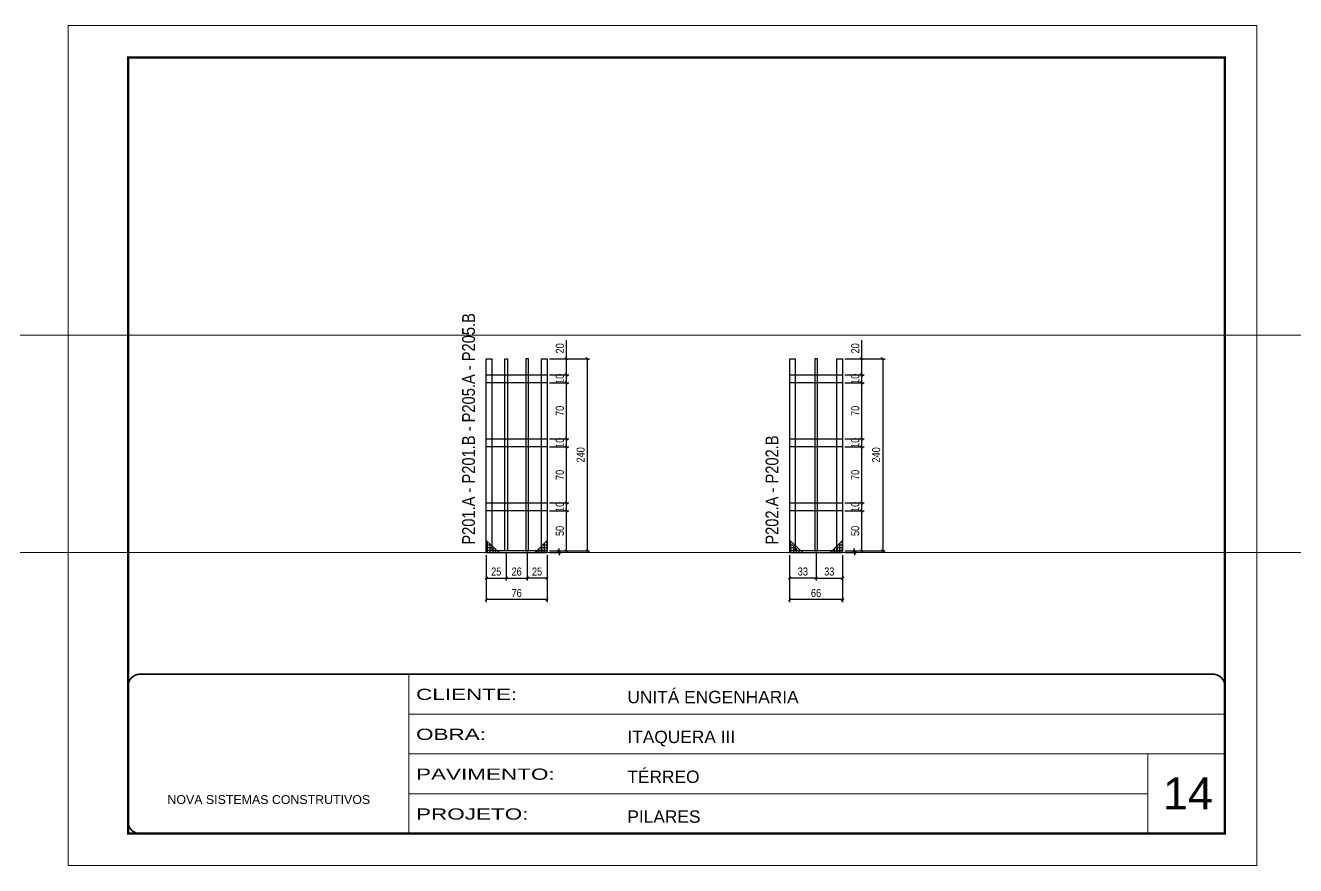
# Model space of a CAD drawing. Extents: x 2282 to 12463, y 760 to 16806.
# Drawn here: x 4430 to 6017, y 12245 to 13295 of the extents above; entities that cross this region are included whole.
import ezdxf

# ---------------------------------------------------------------- set-up
doc = ezdxf.new("R2010")
doc.units = 0
doc.linetypes.add('CONTINUO', pattern=[0])
doc.linetypes.add('DASHED', pattern=[0.75, 0.5, -0.25])
for name, color, linetype, lineweight in [('CARIMBO', 255, 'Continuous', 9), ('Folhas', 255, 'Continuous', 9), ('SARRAFO DE PRESSAO', 251, 'DASHED', 9)]:
    doc.layers.add(name, color=color, linetype=linetype, lineweight=lineweight)
for name, color, linetype in [('COTA', 241, 'Continuous'), ('NOMENCLATURA', 7, 'Continuous'), ('SARR_2.2x10', 60, 'Continuous'), ('SARR_2.2x7', 40, 'Continuous'), ('SARR_3.5x7', 81, 'Continuous'), ('SARR_7x7', 40, 'Continuous')]:
    doc.layers.add(name, color=color, linetype=linetype)
doc.styles.add('ARIAL', font='arial.ttf')
doc.styles.add('ARIAL_NARROW', font='ARIALN.TTF', dxfattribs={"height": 0.2})
doc.styles.add('COTA TECNICA', font='techl___.ttf', dxfattribs={"height": 10})
doc.styles.add('Tecnologia', font='')
doc.styles.get('Tecnologia').set_extended_font_data('Forgotten Futurist')
doc.dimstyles.new('PAINEL', dxfattribs={"dimtxt": 10, "dimasz": 3, "dimexe": 3, "dimexo": 3, "dimgap": 3, "dimtad": 1, "dimdec": 1, "dimzin": 12, "dimdsep": 46, "dimtxsty": 'COTA TECNICA', "dimblk1": 'OBLIQUE', "dimblk2": 'OBLIQUE', "dimsah": 1, "dimcen": 0.9, "dimclrd": 4, "dimclre": 4, "dimclrt": 240, "dimadec": 1, "dimazin": 3, "dimtfac": 1, "dimtdec": 1, "dimtmove": 0, "dimatfit": 3, "dimfxl": 1, "dimtolj": 1, "dimtzin": 12, "dimarcsym": 0})
pattern_1 = [(0, (38589.153, 22002.8548), (0, 3.4925), [2.54, -0.9525]), (90, (38589.153, 22002.8548), (-3.4925, 2e-16), [2.54, -0.9525])]
pattern_2 = [(0, (38413.133, 22002.8548), (0, 3.4925), [2.54, -0.9525]), (90, (38413.133, 22002.8548), (-3.4925, 2e-16), [2.54, -0.9525])]
pattern_3 = [(0, (38958.1632, 22002.8548), (0, 3.4925), [2.54, -0.9525]), (90, (38958.1632, 22002.8548), (-3.4925, 2e-16), [2.54, -0.9525])]
pattern_4 = [(0, (38792.1432, 22002.8548), (0, 3.4925), [2.54, -0.9525]), (90, (38792.1432, 22002.8548), (-3.4925, 2e-16), [2.54, -0.9525])]

# ---------------------------------------------------------------- blocks, each defined once
blk = doc.blocks.new('9999999999')
at = {"color": 30, "linetype": 'CONTINUO'}
for p, q in [((98564.6, 34230.2), (98564.6, 34429.4)), ((98564.6, 34379.6), (99584, 34379.6)), ((98564.6, 34329.8), (99488, 34329.8)), ((99584, 34329.8), (99488, 34329.8)), ((99488, 34329.8), (99488, 34230.2)), ((98564.6, 34280), (99488, 34280))]:
    blk.add_line(p, q, dxfattribs=at)
at = {"color": 30, "linetype": 'CONTINUO', "const_width": 2}
blk.add_lwpolyline([(99584, 34230.2), (99584, 34414.4, 0.414214), (99569, 34429.4), (98229, 34429.4, 0.414214), (98214, 34414.4), (98214, 34245.2, 0.414214), (98229, 34230.2), (99584, 34230.2)], format="xyb", dxfattribs=at)
at = {"layer": 'Folhas'}
blk.add_lwpolyline([(98139, 34190.2), (99624, 34190.2), (99624, 35240.2), (98139, 35240.2)], close=True, dxfattribs=at)
at = {"layer": 'Folhas', "color": 30, "const_width": 3}
blk.add_lwpolyline([(98214, 34230.2), (99584, 34230.2), (99584, 35200.2), (98214, 35200.2)], close=True, dxfattribs=at)
at = {"color": 7, "linetype": 'Continuous', "ltscale": 5, "style": 'ARIAL'}
for s, height, p in [('UNITÁ ENGENHARIA', 15.483, (98837.7, 34393.1)), ('ITAQUERA III', 15.483, (98837.7, 34343.3)), ('TÉRREO', 15.48, (98837.7, 34293.5)), ('NOVA SISTEMAS CONSTRUTIVOS', 11.059, (98263.2, 34267.2)), ('PILARES', 15.48, (98837.7, 34243.7))]:
    blk.add_text(s, height=height, dxfattribs=at).set_placement(p)
at = {"layer": 'Folhas', "color": 7, "style": 'Tecnologia', "width": 1.5}
for s, p in [('CLIENTE:', (98573.7, 34397.2)), ('OBRA:', (98573.7, 34347.3)), ('PAVIMENTO:', (98573.7, 34297.5)), ('PROJETO:', (98573.7, 34247.7))]:
    blk.add_text(s, height=14, dxfattribs=at).set_placement(p)
blk = doc.blocks.new('_Oblique')
at = {"color": 0, "linetype": 'ByBlock', "lineweight": -2}
blk.add_line((-0.5, -0.5), (0.5, 0.5), dxfattribs=at)
blk = doc.blocks.new('*D345')
at = {"layer": 'COTA', "color": 4, "lineweight": -2, "transparency": 16777216}
for p, q in [((5084.8, 12638.6), (5099.8, 12638.6)), ((5084.8, 12636.5), (5099.8, 12636.5)), ((5096.8, 12638.6), (5096.8, 12641.6)), ((5096.8, 12638.6), (5096.8, 12636.5)), ((5096.8, 12636.5), (5096.8, 12633.5))]:
    blk.add_line(p, q, dxfattribs=at)
at = {"layer": 'Defpoints', "color": 0, "transparency": 16777216}
for p in [(5081.8, 12638.6), (5081.8, 12636.5), (5096.8, 12636.5)]:
    blk.add_point(p, dxfattribs=at)
at = {"layer": 'COTA', "color": 4, "lineweight": -2, "transparency": 16777216, "xscale": 3, "yscale": 3, "zscale": 3}
for p, rotation in [((5096.8, 12638.6), 270), ((5096.8, 12636.5), 90)]:
    blk.add_blockref('_Oblique', p, dxfattribs=dict(at, rotation=rotation))
blk = doc.blocks.new('*D346')
at = {"layer": 'COTA', "color": 4, "lineweight": -2, "transparency": 16777216}
for p, q in [((5084.8, 12688.7), (5108.9, 12688.7)), ((5105.9, 12638.7), (5105.9, 12688.7)), ((5084.8, 12638.7), (5108.9, 12638.7))]:
    blk.add_line(p, q, dxfattribs=at)
at = {"layer": 'Defpoints', "color": 0, "transparency": 16777216}
for p in [(5081.8, 12688.7), (5105.9, 12688.7), (5081.8, 12638.7)]:
    blk.add_point(p, dxfattribs=at)
at = {"layer": 'COTA', "color": 4, "lineweight": -2, "transparency": 16777216, "xscale": 3, "yscale": 3, "zscale": 3}
for p, rotation in [((5105.9, 12688.7), 90), ((5105.9, 12638.7), 270)]:
    blk.add_blockref('_Oblique', p, dxfattribs=dict(at, rotation=rotation))
at = {"layer": 'COTA', "color": 240, "transparency": 16777216, "insert": (5097.8, 12663.7), "char_height": 10, "attachment_point": 5, "rotation": 90, "style": 'COTA TECNICA'}
blk.add_mtext('\\A1;50', dxfattribs=at)
blk = doc.blocks.new('*D347')
at = {"layer": 'COTA', "color": 4, "lineweight": -2, "transparency": 16777216}
for p, q in [((5084.8, 12698.7), (5108.9, 12698.7)), ((5105.9, 12688.7), (5105.9, 12698.7)), ((5084.8, 12688.7), (5108.9, 12688.7))]:
    blk.add_line(p, q, dxfattribs=at)
at = {"layer": 'Defpoints', "color": 0, "transparency": 16777216}
for p in [(5081.8, 12698.7), (5105.9, 12698.7), (5081.8, 12688.7)]:
    blk.add_point(p, dxfattribs=at)
at = {"layer": 'COTA', "color": 4, "lineweight": -2, "transparency": 16777216, "xscale": 3, "yscale": 3, "zscale": 3}
for p, rotation in [((5105.9, 12698.7), 90), ((5105.9, 12688.7), 270)]:
    blk.add_blockref('_Oblique', p, dxfattribs=dict(at, rotation=rotation))
at = {"layer": 'COTA', "color": 240, "transparency": 16777216, "insert": (5097.8, 12693.7), "char_height": 10, "attachment_point": 5, "rotation": 90, "style": 'COTA TECNICA'}
blk.add_mtext('\\A1;10', dxfattribs=at)
blk = doc.blocks.new('*D348')
at = {"layer": 'COTA', "color": 4, "lineweight": -2, "transparency": 16777216}
for p, q in [((5084.8, 12768.7), (5108.9, 12768.7)), ((5105.9, 12698.7), (5105.9, 12768.7)), ((5087.8, 12698.7), (5108.9, 12698.7))]:
    blk.add_line(p, q, dxfattribs=at)
at = {"layer": 'Defpoints', "color": 0, "transparency": 16777216}
for p in [(5081.8, 12768.7), (5105.9, 12768.7), (5084.8, 12698.7)]:
    blk.add_point(p, dxfattribs=at)
at = {"layer": 'COTA', "color": 4, "lineweight": -2, "transparency": 16777216, "xscale": 3, "yscale": 3, "zscale": 3}
for p, rotation in [((5105.9, 12768.7), 90), ((5105.9, 12698.7), 270)]:
    blk.add_blockref('_Oblique', p, dxfattribs=dict(at, rotation=rotation))
at = {"layer": 'COTA', "color": 240, "transparency": 16777216, "insert": (5097.8, 12733.7), "char_height": 10, "attachment_point": 5, "rotation": 90, "style": 'COTA TECNICA'}
blk.add_mtext('\\A1;70', dxfattribs=at)
blk = doc.blocks.new('*D349')
at = {"layer": 'COTA', "color": 4, "lineweight": -2, "transparency": 16777216}
for p, q in [((5084.8, 12778.7), (5108.9, 12778.7)), ((5105.9, 12768.7), (5105.9, 12778.7)), ((5084.8, 12768.7), (5108.9, 12768.7))]:
    blk.add_line(p, q, dxfattribs=at)
at = {"layer": 'Defpoints', "color": 0, "transparency": 16777216}
for p in [(5081.8, 12778.7), (5105.9, 12778.7), (5081.8, 12768.7)]:
    blk.add_point(p, dxfattribs=at)
at = {"layer": 'COTA', "color": 4, "lineweight": -2, "transparency": 16777216, "xscale": 3, "yscale": 3, "zscale": 3}
for p, rotation in [((5105.9, 12778.7), 90), ((5105.9, 12768.7), 270)]:
    blk.add_blockref('_Oblique', p, dxfattribs=dict(at, rotation=rotation))
at = {"layer": 'COTA', "color": 240, "transparency": 16777216, "insert": (5097.8, 12773.7), "char_height": 10, "attachment_point": 5, "rotation": 90, "style": 'COTA TECNICA'}
blk.add_mtext('\\A1;10', dxfattribs=at)
blk = doc.blocks.new('*D350')
at = {"layer": 'COTA', "color": 4, "linetype": 'ByBlock', "lineweight": -2, "transparency": 16777216}
for p, q in [((5084.8, 12878.7), (5135, 12878.7)), ((5132, 12878.7), (5132, 12638.7)), ((5084.8, 12638.7), (5135, 12638.7))]:
    blk.add_line(p, q, dxfattribs=at)
at = {"layer": 'Defpoints', "color": 0, "linetype": 'ByBlock', "transparency": 16777216}
for p in [(5081.8, 12878.7), (5081.8, 12638.7), (5132, 12638.7)]:
    blk.add_point(p, dxfattribs=at)
at = {"layer": 'COTA', "color": 4, "linetype": 'ByBlock', "lineweight": -2, "transparency": 16777216, "xscale": 3, "yscale": 3, "zscale": 3}
for p, rotation in [((5132, 12878.7), 90), ((5132, 12638.7), 270)]:
    blk.add_blockref('_Oblique', p, dxfattribs=dict(at, rotation=rotation))
at = {"layer": 'COTA', "color": 240, "linetype": 'ByBlock', "transparency": 16777216, "insert": (5123.8, 12758.7), "char_height": 10, "attachment_point": 5, "rotation": 90, "style": 'COTA TECNICA'}
blk.add_mtext('\\A1;240', dxfattribs=at)
blk = doc.blocks.new('*D352')
at = {"layer": 'COTA', "color": 4, "linetype": 'ByBlock', "lineweight": -2, "transparency": 16777216}
for p, q in [((5005.8, 12633.5), (5005.8, 12574.8)), ((5081.8, 12633.5), (5081.8, 12574.8)), ((5081.8, 12577.8), (5005.8, 12577.8))]:
    blk.add_line(p, q, dxfattribs=at)
at = {"layer": 'Defpoints', "color": 0, "linetype": 'ByBlock', "transparency": 16777216}
for p in [(5005.8, 12636.5), (5081.8, 12636.5), (5005.8, 12577.8)]:
    blk.add_point(p, dxfattribs=at)
at = {"layer": 'COTA', "color": 4, "linetype": 'ByBlock', "lineweight": -2, "transparency": 16777216, "xscale": 3, "yscale": 3, "zscale": 3, "rotation": 180}
blk.add_blockref('_Oblique', (5005.8, 12577.8), dxfattribs=at)
at = {"layer": 'COTA', "color": 4, "linetype": 'ByBlock', "lineweight": -2, "transparency": 16777216, "xscale": 3, "yscale": 3, "zscale": 3}
blk.add_blockref('_Oblique', (5081.8, 12577.8), dxfattribs=at)
at = {"layer": 'COTA', "color": 240, "linetype": 'ByBlock', "transparency": 16777216, "insert": (5043.8, 12585.9), "char_height": 10, "attachment_point": 5, "style": 'COTA TECNICA'}
blk.add_mtext('\\A1;76', dxfattribs=at)
blk = doc.blocks.new('*D353')
at = {"layer": 'COTA', "color": 4, "linetype": 'ByBlock', "lineweight": -2, "transparency": 16777216}
for p, q in [((5084.8, 12858.7), (5108.9, 12858.7)), ((5105.9, 12848.7), (5105.9, 12858.7)), ((5084.8, 12848.7), (5108.9, 12848.7))]:
    blk.add_line(p, q, dxfattribs=at)
at = {"layer": 'Defpoints', "color": 0, "linetype": 'ByBlock', "transparency": 16777216}
for p in [(5081.8, 12858.7), (5105.9, 12858.7), (5081.8, 12848.7)]:
    blk.add_point(p, dxfattribs=at)
at = {"layer": 'COTA', "color": 4, "linetype": 'ByBlock', "lineweight": -2, "transparency": 16777216, "xscale": 3, "yscale": 3, "zscale": 3}
for p, rotation in [((5105.9, 12858.7), 90), ((5105.9, 12848.7), 270)]:
    blk.add_blockref('_Oblique', p, dxfattribs=dict(at, rotation=rotation))
at = {"layer": 'COTA', "color": 240, "linetype": 'ByBlock', "transparency": 16777216, "insert": (5097.8, 12853.7), "char_height": 10, "attachment_point": 5, "rotation": 90, "style": 'COTA TECNICA'}
blk.add_mtext('\\A1;10', dxfattribs=at)
blk = doc.blocks.new('*D351')
at = {"layer": 'COTA', "color": 4, "lineweight": -2, "transparency": 16777216}
for p, q in [((5005.8, 12633.5), (5005.8, 12601.7)), ((5030.8, 12635.7), (5030.8, 12601.7)), ((5005.8, 12604.7), (5030.8, 12604.7))]:
    blk.add_line(p, q, dxfattribs=at)
at = {"layer": 'Defpoints', "color": 0, "transparency": 16777216}
for p in [(5005.8, 12636.5), (5030.8, 12638.7), (5030.8, 12604.7)]:
    blk.add_point(p, dxfattribs=at)
at = {"layer": 'COTA', "color": 4, "lineweight": -2, "transparency": 16777216, "xscale": 3, "yscale": 3, "zscale": 3, "rotation": 180}
blk.add_blockref('_Oblique', (5005.8, 12604.7), dxfattribs=at)
at = {"layer": 'COTA', "color": 4, "lineweight": -2, "transparency": 16777216, "xscale": 3, "yscale": 3, "zscale": 3}
blk.add_blockref('_Oblique', (5030.8, 12604.7), dxfattribs=at)
at = {"layer": 'COTA', "color": 240, "transparency": 16777216, "insert": (5018.3, 12612.8), "char_height": 10, "attachment_point": 5, "style": 'COTA TECNICA'}
blk.add_mtext('\\A1;25', dxfattribs=at)
blk = doc.blocks.new('*D343')
at = {"layer": 'COTA', "color": 4, "lineweight": -2, "transparency": 16777216}
for p, q in [((5030.8, 12635.7), (5030.8, 12601.7)), ((5056.8, 12635.7), (5056.8, 12601.7)), ((5030.8, 12604.7), (5056.8, 12604.7))]:
    blk.add_line(p, q, dxfattribs=at)
at = {"layer": 'Defpoints', "color": 0, "transparency": 16777216}
for p in [(5030.8, 12638.7), (5056.8, 12638.7), (5056.8, 12604.7)]:
    blk.add_point(p, dxfattribs=at)
at = {"layer": 'COTA', "color": 4, "lineweight": -2, "transparency": 16777216, "xscale": 3, "yscale": 3, "zscale": 3, "rotation": 180}
blk.add_blockref('_Oblique', (5030.8, 12604.7), dxfattribs=at)
at = {"layer": 'COTA', "color": 4, "lineweight": -2, "transparency": 16777216, "xscale": 3, "yscale": 3, "zscale": 3}
blk.add_blockref('_Oblique', (5056.8, 12604.7), dxfattribs=at)
at = {"layer": 'COTA', "color": 240, "transparency": 16777216, "insert": (5043.8, 12612.8), "char_height": 10, "attachment_point": 5, "style": 'COTA TECNICA'}
blk.add_mtext('\\A1;26', dxfattribs=at)
blk = doc.blocks.new('*D344')
at = {"layer": 'COTA', "color": 4, "lineweight": -2, "transparency": 16777216}
for p, q in [((5056.9, 12635.7), (5056.9, 12601.7)), ((5081.8, 12633.5), (5081.8, 12601.7)), ((5081.8, 12604.7), (5056.9, 12604.7))]:
    blk.add_line(p, q, dxfattribs=at)
at = {"layer": 'Defpoints', "color": 0, "transparency": 16777216}
for p in [(5056.9, 12638.7), (5081.8, 12636.5), (5056.9, 12604.7)]:
    blk.add_point(p, dxfattribs=at)
at = {"layer": 'COTA', "color": 4, "lineweight": -2, "transparency": 16777216, "xscale": 3, "yscale": 3, "zscale": 3, "rotation": 180}
blk.add_blockref('_Oblique', (5056.9, 12604.7), dxfattribs=at)
at = {"layer": 'COTA', "color": 4, "lineweight": -2, "transparency": 16777216, "xscale": 3, "yscale": 3, "zscale": 3}
blk.add_blockref('_Oblique', (5081.8, 12604.7), dxfattribs=at)
at = {"layer": 'COTA', "color": 240, "transparency": 16777216, "insert": (5069.3, 12612.8), "char_height": 10, "attachment_point": 5, "style": 'COTA TECNICA'}
blk.add_mtext('\\A1;25', dxfattribs=at)
blk = doc.blocks.new('*D354')
at = {"layer": 'COTA', "color": 4, "lineweight": -2, "transparency": 16777216}
for p, q in [((5084.8, 12848.7), (5108.9, 12848.7)), ((5105.9, 12778.7), (5105.9, 12848.7)), ((5084.8, 12778.7), (5108.9, 12778.7))]:
    blk.add_line(p, q, dxfattribs=at)
at = {"layer": 'Defpoints', "color": 0, "transparency": 16777216}
for p in [(5081.8, 12848.7), (5105.9, 12848.7), (5081.8, 12778.7)]:
    blk.add_point(p, dxfattribs=at)
at = {"layer": 'COTA', "color": 4, "lineweight": -2, "transparency": 16777216, "xscale": 3, "yscale": 3, "zscale": 3}
for p, rotation in [((5105.9, 12848.7), 90), ((5105.9, 12778.7), 270)]:
    blk.add_blockref('_Oblique', p, dxfattribs=dict(at, rotation=rotation))
at = {"layer": 'COTA', "color": 240, "transparency": 16777216, "insert": (5097.8, 12813.7), "char_height": 10, "attachment_point": 5, "rotation": 90, "style": 'COTA TECNICA'}
blk.add_mtext('\\A1;70', dxfattribs=at)
blk = doc.blocks.new('*D355')
at = {"layer": 'COTA', "color": 4, "lineweight": -2, "transparency": 16777216}
for p, q in [((5105.9, 12878.7), (5105.9, 12901.9)), ((5084.8, 12878.7), (5108.9, 12878.7)), ((5105.9, 12858.7), (5105.9, 12878.7)), ((5084.8, 12858.7), (5108.9, 12858.7))]:
    blk.add_line(p, q, dxfattribs=at)
at = {"layer": 'Defpoints', "color": 0, "transparency": 16777216}
for p in [(5081.8, 12878.7), (5105.9, 12878.7), (5081.8, 12858.7)]:
    blk.add_point(p, dxfattribs=at)
at = {"layer": 'COTA', "color": 4, "lineweight": -2, "transparency": 16777216, "xscale": 3, "yscale": 3, "zscale": 3}
for p, rotation in [((5105.9, 12878.7), 90), ((5105.9, 12858.7), 270)]:
    blk.add_blockref('_Oblique', p, dxfattribs=dict(at, rotation=rotation))
at = {"layer": 'COTA', "color": 240, "transparency": 16777216, "insert": (5097.8, 12891.8), "char_height": 10, "attachment_point": 5, "rotation": 90, "style": 'COTA TECNICA'}
blk.add_mtext('\\A1;20', dxfattribs=at)
blk = doc.blocks.new('*D356')
at = {"layer": 'COTA', "color": 4, "lineweight": -2, "transparency": 16777216}
for p, q in [((5453.8, 12638.6), (5468.8, 12638.6)), ((5453.8, 12636.5), (5468.8, 12636.5)), ((5465.8, 12638.6), (5465.8, 12641.6)), ((5465.8, 12638.6), (5465.8, 12636.5)), ((5465.8, 12636.5), (5465.8, 12633.5))]:
    blk.add_line(p, q, dxfattribs=at)
at = {"layer": 'Defpoints', "color": 0, "transparency": 16777216}
for p in [(5450.8, 12638.6), (5450.8, 12636.5), (5465.8, 12636.5)]:
    blk.add_point(p, dxfattribs=at)
at = {"layer": 'COTA', "color": 4, "lineweight": -2, "transparency": 16777216, "xscale": 3, "yscale": 3, "zscale": 3}
for p, rotation in [((5465.8, 12638.6), 270), ((5465.8, 12636.5), 90)]:
    blk.add_blockref('_Oblique', p, dxfattribs=dict(at, rotation=rotation))
blk = doc.blocks.new('*D357')
at = {"layer": 'COTA', "color": 4, "lineweight": -2, "transparency": 16777216}
for p, q in [((5453.8, 12688.7), (5477.9, 12688.7)), ((5474.9, 12638.7), (5474.9, 12688.7)), ((5453.8, 12638.7), (5477.9, 12638.7))]:
    blk.add_line(p, q, dxfattribs=at)
at = {"layer": 'Defpoints', "color": 0, "transparency": 16777216}
for p in [(5450.8, 12688.7), (5474.9, 12688.7), (5450.8, 12638.7)]:
    blk.add_point(p, dxfattribs=at)
at = {"layer": 'COTA', "color": 4, "lineweight": -2, "transparency": 16777216, "xscale": 3, "yscale": 3, "zscale": 3}
for p, rotation in [((5474.9, 12688.7), 90), ((5474.9, 12638.7), 270)]:
    blk.add_blockref('_Oblique', p, dxfattribs=dict(at, rotation=rotation))
at = {"layer": 'COTA', "color": 240, "transparency": 16777216, "insert": (5466.8, 12663.7), "char_height": 10, "attachment_point": 5, "rotation": 90, "style": 'COTA TECNICA'}
blk.add_mtext('\\A1;50', dxfattribs=at)
blk = doc.blocks.new('*D358')
at = {"layer": 'COTA', "color": 4, "lineweight": -2, "transparency": 16777216}
for p, q in [((5453.8, 12698.7), (5477.9, 12698.7)), ((5474.9, 12688.7), (5474.9, 12698.7)), ((5453.8, 12688.7), (5477.9, 12688.7))]:
    blk.add_line(p, q, dxfattribs=at)
at = {"layer": 'Defpoints', "color": 0, "transparency": 16777216}
for p in [(5450.8, 12698.7), (5474.9, 12698.7), (5450.8, 12688.7)]:
    blk.add_point(p, dxfattribs=at)
at = {"layer": 'COTA', "color": 4, "lineweight": -2, "transparency": 16777216, "xscale": 3, "yscale": 3, "zscale": 3}
for p, rotation in [((5474.9, 12698.7), 90), ((5474.9, 12688.7), 270)]:
    blk.add_blockref('_Oblique', p, dxfattribs=dict(at, rotation=rotation))
at = {"layer": 'COTA', "color": 240, "transparency": 16777216, "insert": (5466.8, 12693.7), "char_height": 10, "attachment_point": 5, "rotation": 90, "style": 'COTA TECNICA'}
blk.add_mtext('\\A1;10', dxfattribs=at)
blk = doc.blocks.new('*D359')
at = {"layer": 'COTA', "color": 4, "lineweight": -2, "transparency": 16777216}
for p, q in [((5453.8, 12768.7), (5477.9, 12768.7)), ((5474.9, 12698.7), (5474.9, 12768.7)), ((5456.8, 12698.7), (5477.9, 12698.7))]:
    blk.add_line(p, q, dxfattribs=at)
at = {"layer": 'Defpoints', "color": 0, "transparency": 16777216}
for p in [(5450.8, 12768.7), (5474.9, 12768.7), (5453.8, 12698.7)]:
    blk.add_point(p, dxfattribs=at)
at = {"layer": 'COTA', "color": 4, "lineweight": -2, "transparency": 16777216, "xscale": 3, "yscale": 3, "zscale": 3}
for p, rotation in [((5474.9, 12768.7), 90), ((5474.9, 12698.7), 270)]:
    blk.add_blockref('_Oblique', p, dxfattribs=dict(at, rotation=rotation))
at = {"layer": 'COTA', "color": 240, "transparency": 16777216, "insert": (5466.8, 12733.7), "char_height": 10, "attachment_point": 5, "rotation": 90, "style": 'COTA TECNICA'}
blk.add_mtext('\\A1;70', dxfattribs=at)
blk = doc.blocks.new('*D360')
at = {"layer": 'COTA', "color": 4, "lineweight": -2, "transparency": 16777216}
for p, q in [((5453.8, 12778.7), (5477.9, 12778.7)), ((5474.9, 12768.7), (5474.9, 12778.7)), ((5453.8, 12768.7), (5477.9, 12768.7))]:
    blk.add_line(p, q, dxfattribs=at)
at = {"layer": 'Defpoints', "color": 0, "transparency": 16777216}
for p in [(5450.8, 12778.7), (5474.9, 12778.7), (5450.8, 12768.7)]:
    blk.add_point(p, dxfattribs=at)
at = {"layer": 'COTA', "color": 4, "lineweight": -2, "transparency": 16777216, "xscale": 3, "yscale": 3, "zscale": 3}
for p, rotation in [((5474.9, 12778.7), 90), ((5474.9, 12768.7), 270)]:
    blk.add_blockref('_Oblique', p, dxfattribs=dict(at, rotation=rotation))
at = {"layer": 'COTA', "color": 240, "transparency": 16777216, "insert": (5466.8, 12773.7), "char_height": 10, "attachment_point": 5, "rotation": 90, "style": 'COTA TECNICA'}
blk.add_mtext('\\A1;10', dxfattribs=at)
blk = doc.blocks.new('*D361')
at = {"layer": 'COTA', "color": 4, "linetype": 'ByBlock', "lineweight": -2, "transparency": 16777216}
for p, q in [((5453.8, 12878.7), (5504, 12878.7)), ((5501, 12878.7), (5501, 12638.7)), ((5453.8, 12638.7), (5504, 12638.7))]:
    blk.add_line(p, q, dxfattribs=at)
at = {"layer": 'Defpoints', "color": 0, "linetype": 'ByBlock', "transparency": 16777216}
for p in [(5450.8, 12878.7), (5450.8, 12638.7), (5501, 12638.7)]:
    blk.add_point(p, dxfattribs=at)
at = {"layer": 'COTA', "color": 4, "linetype": 'ByBlock', "lineweight": -2, "transparency": 16777216, "xscale": 3, "yscale": 3, "zscale": 3}
for p, rotation in [((5501, 12878.7), 90), ((5501, 12638.7), 270)]:
    blk.add_blockref('_Oblique', p, dxfattribs=dict(at, rotation=rotation))
at = {"layer": 'COTA', "color": 240, "linetype": 'ByBlock', "transparency": 16777216, "insert": (5492.9, 12758.7), "char_height": 10, "attachment_point": 5, "rotation": 90, "style": 'COTA TECNICA'}
blk.add_mtext('\\A1;240', dxfattribs=at)
blk = doc.blocks.new('*D363')
at = {"layer": 'COTA', "color": 4, "linetype": 'ByBlock', "lineweight": -2, "transparency": 16777216}
for p, q in [((5384.8, 12633.5), (5384.8, 12574.8)), ((5450.8, 12633.5), (5450.8, 12574.8)), ((5450.8, 12577.8), (5384.8, 12577.8))]:
    blk.add_line(p, q, dxfattribs=at)
at = {"layer": 'Defpoints', "color": 0, "linetype": 'ByBlock', "transparency": 16777216}
for p in [(5384.8, 12636.5), (5450.8, 12636.5), (5384.8, 12577.8)]:
    blk.add_point(p, dxfattribs=at)
at = {"layer": 'COTA', "color": 4, "linetype": 'ByBlock', "lineweight": -2, "transparency": 16777216, "xscale": 3, "yscale": 3, "zscale": 3, "rotation": 180}
blk.add_blockref('_Oblique', (5384.8, 12577.8), dxfattribs=at)
at = {"layer": 'COTA', "color": 4, "linetype": 'ByBlock', "lineweight": -2, "transparency": 16777216, "xscale": 3, "yscale": 3, "zscale": 3}
blk.add_blockref('_Oblique', (5450.8, 12577.8), dxfattribs=at)
at = {"layer": 'COTA', "color": 240, "linetype": 'ByBlock', "transparency": 16777216, "insert": (5417.8, 12585.9), "char_height": 10, "attachment_point": 5, "style": 'COTA TECNICA'}
blk.add_mtext('\\A1;66', dxfattribs=at)
blk = doc.blocks.new('*D364')
at = {"layer": 'COTA', "color": 4, "linetype": 'ByBlock', "lineweight": -2, "transparency": 16777216}
for p, q in [((5417.8, 12635.7), (5417.8, 12601.7)), ((5450.8, 12633.5), (5450.8, 12601.7)), ((5417.8, 12604.7), (5450.8, 12604.7))]:
    blk.add_line(p, q, dxfattribs=at)
at = {"layer": 'Defpoints', "color": 0, "linetype": 'ByBlock', "transparency": 16777216}
for p in [(5417.8, 12638.7), (5450.8, 12636.5), (5450.8, 12604.7)]:
    blk.add_point(p, dxfattribs=at)
at = {"layer": 'COTA', "color": 4, "linetype": 'ByBlock', "lineweight": -2, "transparency": 16777216, "xscale": 3, "yscale": 3, "zscale": 3, "rotation": 180}
blk.add_blockref('_Oblique', (5417.8, 12604.7), dxfattribs=at)
at = {"layer": 'COTA', "color": 4, "linetype": 'ByBlock', "lineweight": -2, "transparency": 16777216, "xscale": 3, "yscale": 3, "zscale": 3}
blk.add_blockref('_Oblique', (5450.8, 12604.7), dxfattribs=at)
at = {"layer": 'COTA', "color": 240, "linetype": 'ByBlock', "transparency": 16777216, "insert": (5434.3, 12612.9), "char_height": 10, "attachment_point": 5, "style": 'COTA TECNICA'}
blk.add_mtext('\\A1;33', dxfattribs=at)
blk = doc.blocks.new('*D365')
at = {"layer": 'COTA', "color": 4, "linetype": 'ByBlock', "lineweight": -2, "transparency": 16777216}
for p, q in [((5453.9, 12858.7), (5477.9, 12858.7)), ((5474.9, 12848.7), (5474.9, 12858.7)), ((5453.9, 12848.7), (5477.9, 12848.7))]:
    blk.add_line(p, q, dxfattribs=at)
at = {"layer": 'Defpoints', "color": 0, "linetype": 'ByBlock', "transparency": 16777216}
for p in [(5450.9, 12858.7), (5474.9, 12858.7), (5450.9, 12848.7)]:
    blk.add_point(p, dxfattribs=at)
at = {"layer": 'COTA', "color": 4, "linetype": 'ByBlock', "lineweight": -2, "transparency": 16777216, "xscale": 3, "yscale": 3, "zscale": 3}
for p, rotation in [((5474.9, 12858.7), 90), ((5474.9, 12848.7), 270)]:
    blk.add_blockref('_Oblique', p, dxfattribs=dict(at, rotation=rotation))
at = {"layer": 'COTA', "color": 240, "linetype": 'ByBlock', "transparency": 16777216, "insert": (5466.8, 12853.7), "char_height": 10, "attachment_point": 5, "rotation": 90, "style": 'COTA TECNICA'}
blk.add_mtext('\\A1;10', dxfattribs=at)
blk = doc.blocks.new('*D362')
at = {"layer": 'COTA', "color": 4, "lineweight": -2, "transparency": 16777216}
for p, q in [((5384.8, 12633.5), (5384.8, 12601.7)), ((5417.8, 12635.7), (5417.8, 12601.7)), ((5417.8, 12604.7), (5384.8, 12604.7))]:
    blk.add_line(p, q, dxfattribs=at)
at = {"layer": 'Defpoints', "color": 0, "transparency": 16777216}
for p in [(5384.8, 12636.5), (5417.8, 12638.7), (5384.8, 12604.7)]:
    blk.add_point(p, dxfattribs=at)
at = {"layer": 'COTA', "color": 4, "lineweight": -2, "transparency": 16777216, "xscale": 3, "yscale": 3, "zscale": 3, "rotation": 180}
blk.add_blockref('_Oblique', (5384.8, 12604.7), dxfattribs=at)
at = {"layer": 'COTA', "color": 4, "lineweight": -2, "transparency": 16777216, "xscale": 3, "yscale": 3, "zscale": 3}
blk.add_blockref('_Oblique', (5417.8, 12604.7), dxfattribs=at)
at = {"layer": 'COTA', "color": 240, "transparency": 16777216, "insert": (5401.3, 12612.9), "char_height": 10, "attachment_point": 5, "style": 'COTA TECNICA'}
blk.add_mtext('\\A1;33', dxfattribs=at)
blk = doc.blocks.new('*D366')
at = {"layer": 'COTA', "color": 4, "lineweight": -2, "transparency": 16777216}
for p, q in [((5453.9, 12848.7), (5477.9, 12848.7)), ((5474.9, 12778.7), (5474.9, 12848.7)), ((5453.8, 12778.7), (5477.9, 12778.7))]:
    blk.add_line(p, q, dxfattribs=at)
at = {"layer": 'Defpoints', "color": 0, "transparency": 16777216}
for p in [(5450.9, 12848.7), (5474.9, 12848.7), (5450.8, 12778.7)]:
    blk.add_point(p, dxfattribs=at)
at = {"layer": 'COTA', "color": 4, "lineweight": -2, "transparency": 16777216, "xscale": 3, "yscale": 3, "zscale": 3}
for p, rotation in [((5474.9, 12848.7), 90), ((5474.9, 12778.7), 270)]:
    blk.add_blockref('_Oblique', p, dxfattribs=dict(at, rotation=rotation))
at = {"layer": 'COTA', "color": 240, "transparency": 16777216, "insert": (5466.8, 12813.7), "char_height": 10, "attachment_point": 5, "rotation": 90, "style": 'COTA TECNICA'}
blk.add_mtext('\\A1;70', dxfattribs=at)
blk = doc.blocks.new('*D367')
at = {"layer": 'COTA', "color": 4, "lineweight": -2, "transparency": 16777216}
for p, q in [((5474.9, 12878.7), (5474.9, 12901.9)), ((5453.8, 12878.7), (5477.9, 12878.7)), ((5474.9, 12858.7), (5474.9, 12878.7)), ((5453.9, 12858.7), (5477.9, 12858.7))]:
    blk.add_line(p, q, dxfattribs=at)
at = {"layer": 'Defpoints', "color": 0, "transparency": 16777216}
for p in [(5450.8, 12878.7), (5474.9, 12878.7), (5450.9, 12858.7)]:
    blk.add_point(p, dxfattribs=at)
at = {"layer": 'COTA', "color": 4, "lineweight": -2, "transparency": 16777216, "xscale": 3, "yscale": 3, "zscale": 3}
for p, rotation in [((5474.9, 12878.7), 90), ((5474.9, 12858.7), 270)]:
    blk.add_blockref('_Oblique', p, dxfattribs=dict(at, rotation=rotation))
at = {"layer": 'COTA', "color": 240, "transparency": 16777216, "insert": (5466.8, 12891.8), "char_height": 10, "attachment_point": 5, "rotation": 90, "style": 'COTA TECNICA'}
blk.add_mtext('\\A1;20', dxfattribs=at)

msp = doc.modelspace()

# ---------------------------------------------------------------- hatches: boundary and pattern name
at = {"layer": 'SARR_2.2x10'}
h = msp.add_hatch(dxfattribs=at)
h.set_pattern_fill('ANGLE', color=256, scale=0.5)
h.set_pattern_definition(pattern_2)
h.paths.add_polyline_path([(5012.83, 12644.5), (5005.83, 12651.49), (5005.83, 12638.7), (5012.83, 12638.7)])
h = msp.add_hatch(dxfattribs=at)
h.set_pattern_fill('ANGLE', color=256, scale=0.5)
h.set_pattern_definition(pattern_1)
h.paths.add_polyline_path([(5074.83, 12644.5), (5081.83, 12651.49), (5081.83, 12638.7), (5074.83, 12638.7)])
h = msp.add_hatch(dxfattribs=at)
h.set_pattern_fill('ANGLE', color=256, scale=0.5)
h.set_pattern_definition(pattern_4)
h.paths.add_polyline_path([(5391.84, 12644.5), (5384.84, 12651.49), (5384.84, 12638.7), (5391.84, 12638.7)])
h = msp.add_hatch(dxfattribs=at)
h.set_pattern_fill('ANGLE', color=256, scale=0.5)
h.set_pattern_definition(pattern_3)
h.paths.add_polyline_path([(5443.84, 12644.5), (5450.84, 12651.49), (5450.84, 12638.7), (5443.84, 12638.7)])
h = msp.add_hatch(dxfattribs=at)
h.set_pattern_fill('ANGLE', color=256, scale=0.5)
h.set_pattern_definition(pattern_2)
h.paths.add_polyline_path([(5018.63, 12638.7), (5005.83, 12638.7), (5005.83, 12636.5), (5020.83, 12636.5)])
h = msp.add_hatch(dxfattribs=at)
h.set_pattern_fill('ANGLE', color=256, scale=0.5)
h.set_pattern_definition(pattern_2)
h.paths.add_polyline_path([(5012.83, 12644.5), (5012.83, 12638.7), (5018.63, 12638.7)])
h = msp.add_hatch(dxfattribs=at)
h.set_pattern_fill('ANGLE', color=256, scale=0.5)
h.set_pattern_definition(pattern_1)
h.paths.add_polyline_path([(5069.03, 12638.7), (5081.83, 12638.7), (5081.83, 12636.5), (5066.83, 12636.5)])
h = msp.add_hatch(dxfattribs=at)
h.set_pattern_fill('ANGLE', color=256, scale=0.5)
h.set_pattern_definition(pattern_1)
h.paths.add_polyline_path([(5074.83, 12644.5), (5074.83, 12638.7), (5069.03, 12638.7)])
h = msp.add_hatch(dxfattribs=at)
h.set_pattern_fill('ANGLE', color=256, scale=0.5)
h.set_pattern_definition(pattern_4)
h.paths.add_polyline_path([(5397.64, 12638.7), (5384.84, 12638.7), (5384.84, 12636.5), (5399.84, 12636.5)])
h = msp.add_hatch(dxfattribs=at)
h.set_pattern_fill('ANGLE', color=256, scale=0.5)
h.set_pattern_definition(pattern_4)
h.paths.add_polyline_path([(5391.84, 12644.5), (5391.84, 12638.7), (5397.64, 12638.7)])
h = msp.add_hatch(dxfattribs=at)
h.set_pattern_fill('ANGLE', color=256, scale=0.5)
h.set_pattern_definition(pattern_3)
h.paths.add_polyline_path([(5438.04, 12638.7), (5450.84, 12638.7), (5450.84, 12636.5), (5435.84, 12636.5)])
h = msp.add_hatch(dxfattribs=at)
h.set_pattern_fill('ANGLE', color=256, scale=0.5)
h.set_pattern_definition(pattern_3)
h.paths.add_polyline_path([(5443.84, 12644.5), (5443.84, 12638.7), (5438.04, 12638.7)])

# ---------------------------------------------------------------- linework, layer by layer
at = {"layer": 'CARIMBO', "color": 3}
for p, q in [((2282.39, 12908.5), (9611.68, 12908.5)), ((2282.39, 12636.5), (9611.68, 12636.5))]:
    msp.add_line(p, q, dxfattribs=at)
at = {"layer": 'SARR_2.2x10'}
for p, q in [((5005.83, 12636.5), (5005.83, 12651.49)), ((5022.07, 12636.5), (5005.83, 12651.49)), ((5066.83, 12636.5), (5081.83, 12651.49)), ((5081.83, 12636.5), (5081.83, 12651.49)), ((5384.84, 12636.5), (5384.84, 12651.49)), ((5401.08, 12636.5), (5384.84, 12651.49)), ((5435.84, 12636.5), (5450.84, 12651.49)), ((5450.84, 12636.5), (5450.84, 12651.49)), ((5005.83, 12636.5), (5013.83, 12636.5)), ((5081.83, 12636.5), (5066.83, 12636.5)), ((5384.84, 12636.5), (5397.84, 12636.5)), ((5450.84, 12636.5), (5435.84, 12636.5))]:
    msp.add_line(p, q, dxfattribs=at)
for points in [[(5005.84, 12858.7), (5081.85, 12858.7), (5081.85, 12848.7), (5005.84, 12848.7)], [(5384.85, 12858.7), (5450.86, 12858.7), (5450.86, 12848.7), (5384.85, 12848.7)], [(5005.83, 12778.7), (5081.83, 12778.7), (5081.83, 12768.7), (5005.83, 12768.7)], [(5384.84, 12778.7), (5450.84, 12778.7), (5450.84, 12768.7), (5384.84, 12768.7)], [(5005.83, 12698.7), (5081.83, 12698.7), (5081.83, 12688.7), (5005.83, 12688.7)], [(5384.84, 12698.7), (5450.84, 12698.7), (5450.84, 12688.7), (5384.84, 12688.7)]]:
    msp.add_lwpolyline(points, close=True, dxfattribs=at)
at = {"layer": 'SARR_2.2x7'}
for points in [[(5005.83, 12638.7), (5005.83, 12636.5), (5081.83, 12636.5), (5081.83, 12638.7), (5005.83, 12638.7)], [(5384.84, 12638.7), (5384.84, 12636.5), (5450.84, 12636.5), (5450.84, 12638.7), (5384.84, 12638.7)]]:
    msp.add_lwpolyline(points, dxfattribs=at)
at = {"layer": 'SARR_3.5x7'}
for points in [[(5029.04, 12878.7), (5032.54, 12878.7), (5032.54, 12638.7), (5029.04, 12638.7)], [(5058.62, 12878.7), (5055.12, 12878.7), (5055.12, 12638.7), (5058.62, 12638.7)], [(5419.59, 12878.7), (5416.09, 12878.7), (5416.09, 12638.7), (5419.59, 12638.7)]]:
    msp.add_lwpolyline(points, close=True, dxfattribs=at)
at = {"layer": 'SARR_7x7'}
for points in [[(5005.83, 12878.7), (5012.83, 12878.7), (5012.83, 12638.7), (5005.83, 12638.7)], [(5074.84, 12878.7), (5081.84, 12878.7), (5081.84, 12638.7), (5074.84, 12638.7)], [(5384.84, 12878.7), (5391.84, 12878.7), (5391.84, 12638.7), (5384.84, 12638.7)], [(5443.85, 12878.7), (5450.85, 12878.7), (5450.85, 12638.7), (5443.85, 12638.7)]]:
    msp.add_lwpolyline(points, close=True, dxfattribs=at)

# ---------------------------------------------------------------- block references
at = {"layer": 'SARRAFO DE PRESSAO', "color": 6, "linetype": 'ByBlock'}
msp.add_blockref('9999999999', (-93655.59, -21944.79), dxfattribs=at)

# ---------------------------------------------------------------- texts
at = {"layer": 'CARIMBO', "style": 'ARIAL'}
msp.add_text('14', height=40, dxfattribs=at).set_placement((5851.25, 12315.56))
at = {"layer": 'NOMENCLATURA', "style": 'ARIAL_NARROW'}
for s, p in [('P201.A - P201.B - P205.A - P205.B', (4991.72, 12646.47)), ('P202.A - P202.B', (5370.73, 12646.47))]:
    msp.add_text(s, height=16, rotation=90, dxfattribs=at).set_placement(p)

# ---------------------------------------------------------------- dimensions: what is measured, and where the dimension line sits
at = {"layer": 'COTA'}
for base, p1, p2, picture, middle in [((5105.93, 12878.7), (5081.85, 12858.7), (5081.85, 12878.7), '*D355', (5097.83, 12891.8)), ((5474.94, 12878.7), (5450.86, 12858.7), (5450.85, 12878.7), '*D367', (5466.84, 12891.8)), ((5105.92, 12848.7), (5081.83, 12778.7), (5081.83, 12848.7), '*D354', (5097.82, 12813.7)), ((5474.94, 12848.7), (5450.84, 12778.7), (5450.86, 12848.7), '*D366', (5466.84, 12813.7)), ((5105.92, 12768.7), (5084.83, 12698.7), (5081.83, 12768.7), '*D348', (5097.82, 12733.7)), ((5474.93, 12768.7), (5453.84, 12698.7), (5450.84, 12768.7), '*D359', (5466.83, 12733.7)), ((5105.92, 12688.7), (5081.83, 12638.7), (5081.83, 12688.7), '*D346', (5097.81, 12663.7)), ((5474.93, 12688.7), (5450.84, 12638.7), (5450.84, 12688.7), '*D357', (5466.82, 12663.7))]:
    dim = msp.add_linear_dim(base=base, p1=p1, p2=p2, angle=90, dimstyle='PAINEL', dxfattribs=at)
    dim.commit()
    dim.dimension.update_dxf_attribs({"geometry": picture, "text_midpoint": middle})
at = {"layer": 'COTA', "linetype": 'ByBlock'}
for base, p1, p2, picture, middle in [((5131.95, 12638.7), (5081.84, 12878.7), (5081.84, 12638.7), '*D350', (5123.85, 12758.7)), ((5500.96, 12638.7), (5450.85, 12878.7), (5450.85, 12638.7), '*D361', (5492.86, 12758.7))]:
    dim = msp.add_linear_dim(base=base, p1=p1, p2=p2, angle=90, dimstyle='PAINEL', override={"dimarcsym": 1}, dxfattribs=at)
    dim.commit()
    dim.dimension.update_dxf_attribs({"geometry": picture, "text_midpoint": middle})
for base, p1, p2, picture, middle in [((5105.93, 12858.7), (5081.85, 12848.7), (5081.85, 12858.7), '*D353', (5105.93, 12853.7)), ((5474.94, 12858.7), (5450.86, 12848.7), (5450.86, 12858.7), '*D365', (5474.94, 12853.7))]:
    dim = msp.add_linear_dim(base=base, p1=p1, p2=p2, angle=90, dimstyle='PAINEL', override={"dimarcsym": 1}, dxfattribs=at)
    dim.commit()
    dim.dimension.update_dxf_attribs({"geometry": picture, "text_midpoint": middle, "dimtype": 160})
at = {"layer": 'COTA'}
for base, p1, p2, picture, middle in [((5105.92, 12778.7), (5081.83, 12768.7), (5081.83, 12778.7), '*D349', (5105.92, 12773.7)), ((5474.93, 12778.7), (5450.84, 12768.7), (5450.84, 12778.7), '*D360', (5474.93, 12773.7)), ((5105.92, 12698.7), (5081.83, 12688.7), (5081.83, 12698.7), '*D347', (5105.92, 12693.7)), ((5474.93, 12698.7), (5450.84, 12688.7), (5450.84, 12698.7), '*D358', (5474.93, 12693.7))]:
    dim = msp.add_linear_dim(base=base, p1=p1, p2=p2, angle=90, dimstyle='PAINEL', dxfattribs=at)
    dim.commit()
    dim.dimension.update_dxf_attribs({"geometry": picture, "text_midpoint": middle, "dimtype": 160})
dim = msp.add_linear_dim(base=(5030.79, 12604.65), p1=(5005.83, 12636.5), p2=(5030.79, 12638.7), dimstyle='PAINEL', dxfattribs=at)
dim.commit()
dim.dimension.update_dxf_attribs({"geometry": '*D351', "text_midpoint": (5018.31, 12604.65), "dimtype": 160})
at = {"layer": 'COTA', "linetype": 'ByBlock'}
for base, p1, p2, picture, middle in [((5005.83, 12577.81), (5081.83, 12636.5), (5005.83, 12636.5), '*D352', (5043.83, 12585.91)), ((5384.84, 12577.81), (5450.84, 12636.5), (5384.84, 12636.5), '*D363', (5417.84, 12585.91)), ((5450.84, 12604.65), (5417.84, 12638.7), (5450.84, 12636.5), '*D364', (5434.34, 12612.87))]:
    dim = msp.add_linear_dim(base=base, p1=p1, p2=p2, dimstyle='PAINEL', override={"dimarcsym": 2}, dxfattribs=at)
    dim.commit()
    dim.dimension.update_dxf_attribs({"geometry": picture, "text_midpoint": middle})
at = {"layer": 'COTA'}
for base, p1, p2, picture, middle in [((5056.77, 12604.65), (5030.79, 12638.7), (5056.77, 12638.7), '*D343', (5043.78, 12612.75)), ((5056.87, 12604.65), (5081.83, 12636.5), (5056.87, 12638.7), '*D344', (5069.35, 12612.76)), ((5384.84, 12604.65), (5417.84, 12638.7), (5384.84, 12636.5), '*D362', (5401.34, 12612.87))]:
    dim = msp.add_linear_dim(base=base, p1=p1, p2=p2, dimstyle='PAINEL', dxfattribs=at)
    dim.commit()
    dim.dimension.update_dxf_attribs({"geometry": picture, "text_midpoint": middle})
for base, p1, p2, picture, middle in [((5096.82, 12636.5), (5081.83, 12638.56), (5081.83, 12636.5), '*D345', (5096.82, 12637.53)), ((5465.83, 12636.5), (5450.84, 12638.56), (5450.84, 12636.5), '*D356', (5465.83, 12637.53))]:
    dim = msp.add_linear_dim(base=base, p1=p1, p2=p2, angle=90, text=' ', dimstyle='PAINEL', dxfattribs=at)
    dim.commit()
    dim.dimension.update_dxf_attribs({"geometry": picture, "text_midpoint": middle})

doc.saveas('drawing.dxf')
